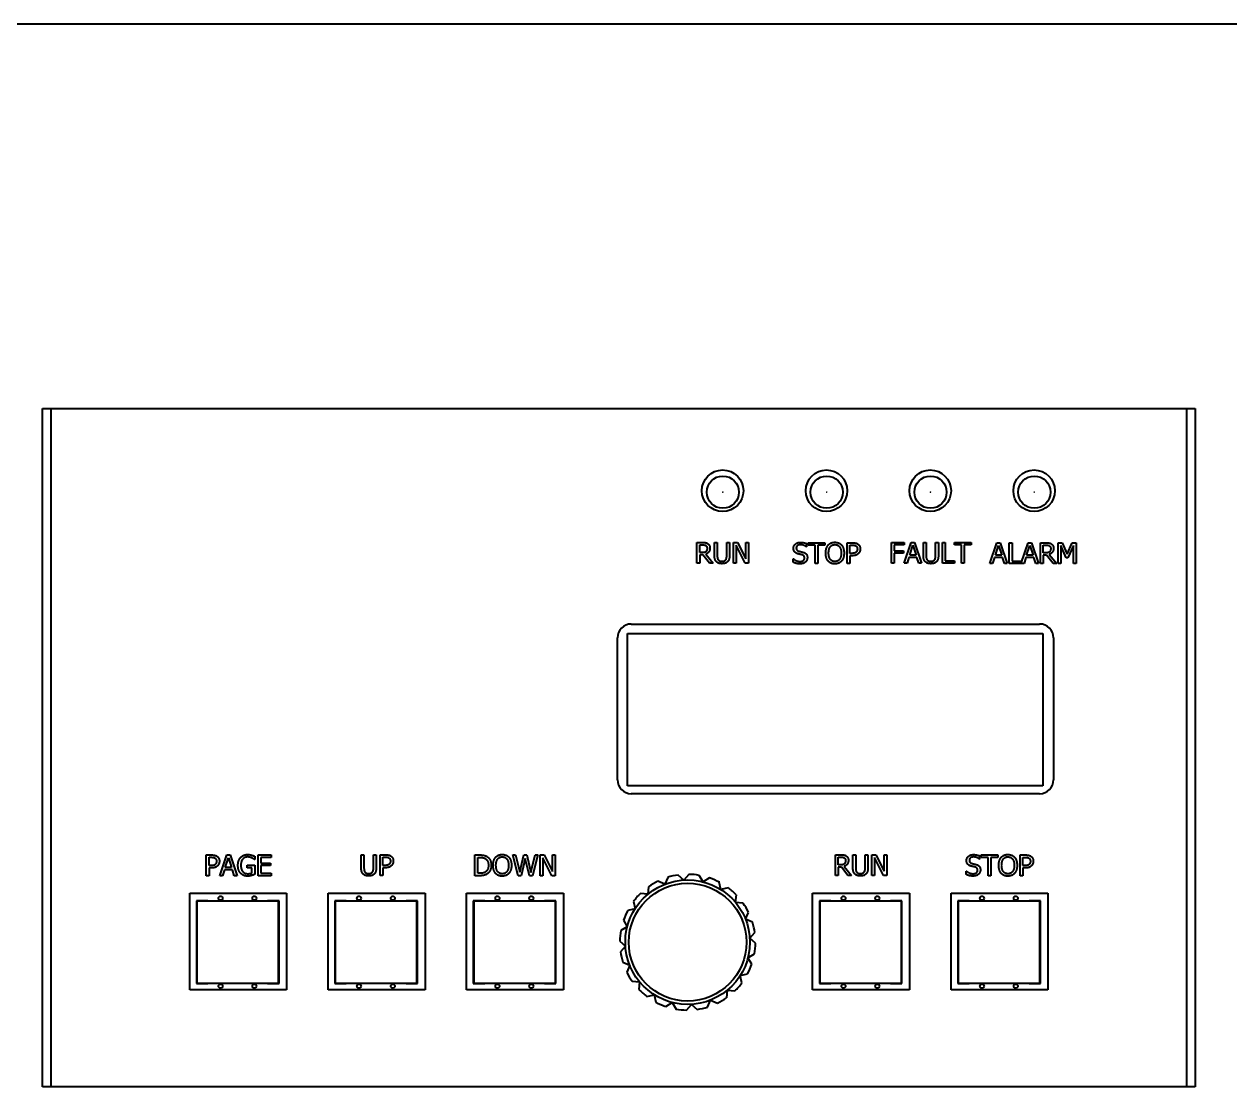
# Model space of a CAD drawing. Header units: millimetres. Extents: x 9486 to 14955, y -5687 to 1872.
# Drawn here: x 12518.3 to 12692.5, y -4622.3 to -4468.8 of the extents above; entities that cross this region are included whole.
import ezdxf

# ---------------------------------------------------------------- set-up
doc = ezdxf.new("R2010")
doc.units = ezdxf.units.MM
doc.layers.add('가시적인 것(ISO)', color=3, linetype='Continuous', lineweight=40)
doc.layers.add('가시적인 좁은 것(ISO)', color=3, linetype='Continuous', lineweight=35)

# ---------------------------------------------------------------- blocks, each defined once
blk = doc.blocks.new('A$C74B527A4')
at = {"layer": '가시적인 것(ISO)'}
for p, q in [((155, -194.2), (-155, -194.2)), ((-59.25, -347.7), (-59.25, -249.7)), ((-59.25, -249.7), (107.25, -249.7)), ((-58, -347.7), (-58, -249.7)), ((106, -249.7), (106, -347.7)), ((107.25, -249.7), (107.25, -347.7)), ((35.29, -269.07), (36.07, -269.07)), ((35.29, -272.07), (35.29, -269.07)), ((35.69, -269.41), (36.09, -269.41)), ((35.69, -270.54), (35.69, -269.41)), ((37.82, -269.07), (38.22, -269.07)), ((37.82, -270.94), (37.82, -269.07)), ((38.22, -269.07), (38.22, -270.94)), ((39.59, -269.07), (39.99, -269.07)), ((39.59, -270.95), (39.59, -269.07)), ((39.99, -269.07), (39.99, -270.94)), ((40.56, -269.07), (41.13, -269.07)), ((40.56, -272.07), (40.56, -269.07)), ((40.93, -269.48), (40.93, -272.07)), ((42.26, -272.07), (40.93, -269.48)), ((41.13, -269.07), (42.33, -271.44)), ((42.33, -269.07), (42.71, -269.07)), ((42.33, -271.44), (42.33, -269.07)), ((42.71, -269.07), (42.71, -272.07)), ((51.13, -269.72), (51.1, -269.72)), ((51.13, -269.24), (51.13, -269.72)), ((51.34, -269.1), (53.76, -269.1)), ((51.34, -269.45), (51.34, -269.1)), ((52.35, -269.45), (51.34, -269.45)), ((52.35, -272.1), (52.35, -269.45)), ((52.75, -269.45), (52.75, -272.1)), ((53.76, -269.45), (52.75, -269.45)), ((53.76, -269.1), (53.76, -269.45)), ((56.98, -269.1), (57.73, -269.1)), ((56.98, -272.1), (56.98, -269.1)), ((57.38, -269.45), (57.71, -269.45)), ((57.38, -270.64), (57.38, -269.45)), ((63.41, -269.07), (65.2, -269.07)), ((63.41, -272.07), (63.41, -269.07)), ((65.2, -269.42), (63.8, -269.42)), ((63.8, -269.42), (63.8, -270.27)), ((65.2, -269.07), (65.2, -269.42)), ((65.23, -272.07), (66.25, -269.07)), ((66.02, -270.89), (66.48, -269.48)), ((66.25, -269.07), (66.74, -269.07)), ((66.48, -269.48), (66.95, -270.89)), ((66.74, -269.07), (67.75, -272.07)), ((68, -269.07), (68.39, -269.07)), ((68, -270.94), (68, -269.07)), ((68.39, -269.07), (68.39, -270.94)), ((69.77, -269.07), (70.17, -269.07)), ((69.77, -270.95), (69.77, -269.07)), ((70.17, -269.07), (70.17, -270.94)), ((70.74, -269.07), (71.14, -269.07)), ((70.74, -272.07), (70.74, -269.07)), ((71.14, -269.07), (71.14, -271.71)), ((72.48, -269.07), (74.9, -269.07)), ((72.48, -269.42), (72.48, -269.07)), ((73.49, -269.42), (72.48, -269.42)), ((73.49, -272.07), (73.49, -269.42)), ((73.89, -269.42), (73.89, -272.07)), ((74.9, -269.42), (73.89, -269.42)), ((74.9, -269.07), (74.9, -269.42)), ((77.61, -272.1), (78.62, -269.1)), ((78.4, -270.92), (78.86, -269.51)), ((78.62, -269.1), (79.11, -269.1)), ((78.86, -269.51), (79.32, -270.92)), ((79.11, -269.1), (80.12, -272.1)), ((80.41, -269.1), (80.81, -269.1)), ((80.41, -272.1), (80.41, -269.1)), ((80.81, -269.1), (80.81, -271.75)), ((82.15, -272.07), (83.15, -269.1)), ((82.92, -270.92), (83.38, -269.51)), ((83.15, -269.1), (83.64, -269.1)), ((83.38, -269.51), (83.85, -270.92)), ((83.64, -269.1), (84.65, -272.1)), ((84.93, -269.1), (85.71, -269.1)), ((84.93, -272.1), (84.93, -269.1)), ((85.33, -269.45), (85.73, -269.45)), ((85.33, -270.57), (85.33, -269.45)), ((87.49, -269.1), (88.04, -269.1)), ((87.49, -272.1), (87.49, -269.1)), ((87.87, -269.52), (87.87, -272.1)), ((88.64, -271.27), (87.87, -269.52)), ((88.04, -269.1), (88.79, -270.77)), ((88.79, -270.77), (89.51, -269.1)), ((89.67, -269.52), (88.89, -271.27)), ((89.51, -269.1), (90.07, -269.1)), ((89.67, -272.1), (89.67, -269.52)), ((90.07, -269.1), (90.07, -272.1)), ((36.04, -270.54), (35.69, -270.54)), ((35.69, -270.87), (35.69, -272.07)), ((36.15, -270.87), (35.69, -270.87)), ((37.1, -272.07), (36.15, -270.87)), ((36.55, -270.76), (37.62, -272.07)), ((49.2, -271.42), (49.23, -271.42)), ((49.2, -271.92), (49.2, -271.42)), ((57.65, -270.64), (57.38, -270.64)), ((57.38, -270.98), (57.38, -272.1)), ((57.72, -270.98), (57.38, -270.98)), ((63.8, -270.27), (65.14, -270.27)), ((63.8, -270.62), (63.8, -272.07)), ((65.14, -270.62), (63.8, -270.62)), ((65.14, -270.27), (65.14, -270.62)), ((65.91, -271.23), (65.64, -272.07)), ((67.06, -271.23), (65.91, -271.23)), ((66.95, -270.89), (66.02, -270.89)), ((67.33, -272.07), (67.06, -271.23)), ((71.14, -271.71), (72.48, -271.71)), ((72.48, -271.71), (72.48, -272.07)), ((78.29, -271.26), (78.01, -272.1)), ((79.43, -271.26), (78.29, -271.26)), ((79.32, -270.92), (78.4, -270.92)), ((79.7, -272.1), (79.43, -271.26)), ((80.81, -271.75), (82.15, -271.75)), ((82.15, -271.75), (82.15, -272.07)), ((82.81, -271.26), (82.54, -272.1)), ((83.96, -271.26), (82.81, -271.26)), ((83.85, -270.92), (82.92, -270.92)), ((84.23, -272.1), (83.96, -271.26)), ((85.68, -270.57), (85.33, -270.57)), ((85.33, -270.91), (85.33, -272.1)), ((85.79, -270.91), (85.33, -270.91)), ((86.74, -272.1), (85.79, -270.91)), ((86.19, -270.79), (87.26, -272.1)), ((88.89, -271.27), (88.64, -271.27)), ((35.69, -272.07), (35.29, -272.07)), ((37.62, -272.07), (37.1, -272.07)), ((40.93, -272.07), (40.56, -272.07)), ((42.71, -272.07), (42.26, -272.07)), ((52.75, -272.1), (52.35, -272.1)), ((57.38, -272.1), (56.98, -272.1)), ((63.8, -272.07), (63.41, -272.07)), ((65.64, -272.07), (65.23, -272.07)), ((67.75, -272.07), (67.33, -272.07)), ((72.48, -272.07), (70.74, -272.07)), ((73.89, -272.07), (73.49, -272.07)), ((78.01, -272.1), (77.61, -272.1)), ((80.12, -272.1), (79.7, -272.1)), ((82.54, -272.1), (80.41, -272.1)), ((84.65, -272.1), (84.23, -272.1)), ((85.33, -272.1), (84.93, -272.1)), ((87.26, -272.1), (86.74, -272.1)), ((87.87, -272.1), (87.49, -272.1)), ((90.07, -272.1), (89.67, -272.1)), ((25.25, -282.2), (85.25, -282.2)), ((25.25, -304.2), (25.25, -282.2)), ((25.8, -280.85), (84.8, -280.85)), ((85.25, -282.2), (85.25, -304.2)), ((23.8, -303.35), (23.8, -282.85)), ((86.8, -282.85), (86.8, -303.35)), ((85.25, -304.2), (25.25, -304.2)), ((84.8, -305.35), (25.8, -305.35)), ((-35.61, -314.2), (-34.85, -314.2)), ((-35.61, -317.2), (-35.61, -314.2)), ((-35.21, -314.54), (-34.88, -314.54)), ((-35.21, -315.74), (-35.21, -314.54)), ((-33.65, -317.2), (-32.64, -314.2)), ((-32.87, -316.02), (-32.41, -314.61)), ((-32.64, -314.2), (-32.15, -314.2)), ((-32.41, -314.61), (-31.94, -316.02)), ((-32.15, -314.2), (-31.14, -317.2)), ((-28.61, -314.88), (-28.65, -314.88)), ((-28.61, -314.4), (-28.61, -314.88)), ((-28.1, -317.2), (-28.1, -314.2)), ((-28.1, -314.2), (-26.22, -314.2)), ((-27.7, -314.55), (-27.7, -315.37)), ((-26.22, -314.55), (-27.7, -314.55)), ((-26.22, -314.2), (-26.22, -314.55)), ((-13.22, -314.17), (-12.82, -314.17)), ((-13.22, -316.04), (-13.22, -314.17)), ((-12.82, -314.17), (-12.82, -316.04)), ((-11.45, -314.17), (-11.05, -314.17)), ((-11.45, -316.05), (-11.45, -314.17)), ((-11.05, -314.17), (-11.05, -316.04)), ((-10.48, -314.17), (-9.73, -314.17)), ((-10.48, -317.17), (-10.48, -314.17)), ((-10.08, -314.51), (-9.75, -314.51)), ((-10.08, -315.71), (-10.08, -314.51)), ((3.21, -314.2), (3.89, -314.2)), ((3.21, -317.2), (3.21, -314.2)), ((3.61, -314.55), (3.91, -314.55)), ((3.61, -316.85), (3.61, -314.55)), ((8.68, -314.2), (9.09, -314.2)), ((9.44, -317.2), (8.68, -314.2)), ((9.09, -314.2), (9.69, -316.69)), ((9.69, -316.69), (10.29, -314.2)), ((10.48, -314.71), (9.88, -317.2)), ((10.29, -314.2), (10.69, -314.2)), ((11.09, -317.2), (10.48, -314.71)), ((10.69, -314.2), (11.3, -316.72)), ((11.3, -316.72), (11.9, -314.2)), ((12.29, -314.2), (11.53, -317.2)), ((11.9, -314.2), (12.29, -314.2)), ((12.65, -314.2), (13.21, -314.2)), ((12.65, -317.2), (12.65, -314.2)), ((13.02, -314.61), (13.02, -317.2)), ((14.34, -317.2), (13.02, -314.61)), ((13.21, -314.2), (14.42, -316.58)), ((14.42, -314.2), (14.79, -314.2)), ((14.42, -316.58), (14.42, -314.2)), ((14.79, -314.2), (14.79, -317.2)), ((55.29, -314.17), (56.07, -314.17)), ((55.29, -317.17), (55.29, -314.17)), ((55.69, -314.51), (56.09, -314.51)), ((55.69, -315.64), (55.69, -314.51)), ((57.82, -314.17), (58.22, -314.17)), ((57.82, -316.04), (57.82, -314.17)), ((58.22, -314.17), (58.22, -316.04)), ((59.59, -314.17), (59.99, -314.17)), ((59.59, -316.05), (59.59, -314.17)), ((59.99, -314.17), (59.99, -316.04)), ((60.56, -314.17), (61.13, -314.17)), ((60.56, -317.17), (60.56, -314.17)), ((60.93, -314.58), (60.93, -317.17)), ((62.26, -317.17), (60.93, -314.58)), ((61.13, -314.17), (62.33, -316.54)), ((62.33, -314.17), (62.71, -314.17)), ((62.33, -316.54), (62.33, -314.17)), ((62.71, -314.17), (62.71, -317.17)), ((76.13, -314.82), (76.1, -314.82)), ((76.13, -314.34), (76.13, -314.82)), ((76.34, -314.2), (78.76, -314.2)), ((76.34, -314.55), (76.34, -314.2)), ((77.35, -314.55), (76.34, -314.55)), ((77.35, -317.2), (77.35, -314.55)), ((77.75, -314.55), (77.75, -317.2)), ((78.76, -314.55), (77.75, -314.55)), ((78.76, -314.2), (78.76, -314.55)), ((81.98, -314.2), (82.73, -314.2)), ((81.98, -317.2), (81.98, -314.2)), ((82.38, -314.55), (82.71, -314.55)), ((82.38, -315.74), (82.38, -314.55)), ((-34.93, -315.74), (-35.21, -315.74)), ((-35.21, -316.08), (-35.21, -317.2)), ((-34.87, -316.08), (-35.21, -316.08)), ((-32.98, -316.36), (-33.25, -317.2)), ((-31.83, -316.36), (-32.98, -316.36)), ((-31.94, -316.02), (-32.87, -316.02)), ((-31.56, -317.2), (-31.83, -316.36)), ((-29.69, -315.69), (-28.6, -315.69)), ((-29.69, -316.04), (-29.69, -315.69)), ((-29, -316.04), (-29.69, -316.04)), ((-29, -316.81), (-29, -316.04)), ((-28.6, -315.69), (-28.6, -317)), ((-27.7, -315.37), (-26.32, -315.37)), ((-27.7, -315.73), (-27.7, -316.84)), ((-26.32, -315.73), (-27.7, -315.73)), ((-27.7, -316.84), (-26.22, -316.84)), ((-26.32, -315.37), (-26.32, -315.73)), ((-26.22, -316.84), (-26.22, -317.2)), ((-9.81, -315.71), (-10.08, -315.71)), ((-10.08, -316.05), (-10.08, -317.17)), ((-9.74, -316.05), (-10.08, -316.05)), ((3.91, -316.85), (3.61, -316.85)), ((34.09, -317.01), (33.37, -317.82)), ((56.04, -315.64), (55.69, -315.64)), ((55.69, -315.97), (55.69, -317.17)), ((56.15, -315.97), (55.69, -315.97)), ((57.1, -317.17), (56.15, -315.97)), ((56.55, -315.86), (57.62, -317.17)), ((74.2, -316.52), (74.23, -316.52)), ((74.2, -317.02), (74.2, -316.52)), ((82.65, -315.74), (82.38, -315.74)), ((82.38, -316.08), (82.38, -317.2)), ((82.72, -316.08), (82.38, -316.08)), ((-35.21, -317.2), (-35.61, -317.2)), ((-33.25, -317.2), (-33.65, -317.2)), ((-31.14, -317.2), (-31.56, -317.2)), ((-26.22, -317.2), (-28.1, -317.2)), ((-10.08, -317.17), (-10.48, -317.17)), ((3.9, -317.2), (3.21, -317.2)), ((9.88, -317.2), (9.44, -317.2)), ((11.53, -317.2), (11.09, -317.2)), ((13.02, -317.2), (12.65, -317.2)), ((14.79, -317.2), (14.34, -317.2)), ((28.3, -318.79), (28.2, -319.87)), ((30.63, -318.44), (29.63, -318)), ((31.06, -317.44), (30.63, -318.44)), ((33.37, -317.82), (32.56, -317.1)), ((36.18, -318.09), (35.62, -317.15)), ((37.11, -317.53), (36.18, -318.09)), ((38.76, -319.2), (38.52, -318.14)), ((55.69, -317.17), (55.29, -317.17)), ((57.62, -317.17), (57.1, -317.17)), ((60.93, -317.17), (60.56, -317.17)), ((62.71, -317.17), (62.26, -317.17)), ((77.75, -317.2), (77.35, -317.2)), ((82.38, -317.2), (81.98, -317.2)), ((-38, -333.7), (-38, -319.7)), ((-38, -319.7), (-24, -319.7)), ((-24, -319.7), (-24, -333.7)), ((-18, -333.7), (-18, -319.7)), ((-18, -319.7), (-4, -319.7)), ((-4, -319.7), (-4, -333.7)), ((2, -333.7), (2, -319.7)), ((2, -319.7), (16, -319.7)), ((16, -319.7), (16, -333.7)), ((28.2, -319.87), (27.12, -319.77)), ((39.82, -318.97), (38.76, -319.2)), ((40.87, -321.07), (40.98, -319.98)), ((52, -333.7), (52, -319.7)), ((52, -319.7), (66, -319.7)), ((66, -319.7), (66, -333.7)), ((72, -333.7), (72, -319.7)), ((72, -319.7), (86, -319.7)), ((86, -319.7), (86, -333.7)), ((-37.03, -320.84), (-37.03, -332.77)), ((-35.38, -320.84), (-37.03, -320.84)), ((-36.96, -320.9), (-36.96, -332.7)), ((-25.16, -320.9), (-36.96, -320.9)), ((-35.38, -320.9), (-35.38, -320.84)), ((-26.74, -320.84), (-26.74, -320.9)), ((-25.09, -320.84), (-26.74, -320.84)), ((-25.16, -332.7), (-25.16, -320.9)), ((-25.09, -332.77), (-25.09, -320.84)), ((-17.03, -320.84), (-17.03, -332.77)), ((-15.38, -320.84), (-17.03, -320.84)), ((-16.96, -320.9), (-16.96, -332.7)), ((-5.16, -320.9), (-16.96, -320.9)), ((-15.38, -320.9), (-15.38, -320.84)), ((-6.74, -320.84), (-6.74, -320.9)), ((-5.09, -320.84), (-6.74, -320.84)), ((-5.16, -332.7), (-5.16, -320.9)), ((-5.09, -332.77), (-5.09, -320.84)), ((2.97, -320.84), (2.97, -332.77)), ((4.62, -320.84), (2.97, -320.84)), ((3.04, -320.9), (3.04, -332.7)), ((14.84, -320.9), (3.04, -320.9)), ((4.62, -320.9), (4.62, -320.84)), ((13.26, -320.84), (13.26, -320.9)), ((14.91, -320.84), (13.26, -320.84)), ((14.84, -332.7), (14.84, -320.9)), ((14.91, -332.77), (14.91, -320.84)), ((26.34, -321.98), (25.28, -322.22)), ((26.1, -320.92), (26.34, -321.98)), ((41.96, -321.17), (40.87, -321.07)), ((52.97, -320.84), (52.97, -332.77)), ((54.62, -320.84), (52.97, -320.84)), ((53.04, -320.9), (53.04, -332.7)), ((64.84, -320.9), (53.04, -320.9)), ((54.62, -320.9), (54.62, -320.84)), ((63.26, -320.84), (63.26, -320.9)), ((64.91, -320.84), (63.26, -320.84)), ((64.84, -332.7), (64.84, -320.9)), ((64.91, -332.77), (64.91, -320.84)), ((72.97, -320.84), (72.97, -332.77)), ((74.62, -320.84), (72.97, -320.84)), ((73.04, -320.9), (73.04, -332.7)), ((84.84, -320.9), (73.04, -320.9)), ((74.62, -320.9), (74.62, -320.84)), ((83.26, -320.84), (83.26, -320.9)), ((84.91, -320.84), (83.26, -320.84)), ((84.84, -332.7), (84.84, -320.9)), ((84.91, -332.77), (84.91, -320.84)), ((24.67, -323.63), (25.22, -324.57)), ((42.31, -323.49), (42.74, -322.49)), ((43.31, -323.92), (42.31, -323.49)), ((25.22, -324.57), (24.29, -325.12)), ((42.92, -326.24), (43.64, -325.42)), ((24.14, -326.65), (24.96, -327.37)), ((24.96, -327.37), (24.24, -328.19)), ((43.74, -326.96), (42.92, -326.24)), ((42.66, -329.04), (43.6, -328.49)), ((43.21, -329.98), (42.66, -329.04)), ((24.57, -329.69), (25.57, -330.12)), ((25.57, -330.12), (25.14, -331.12)), ((-36.96, -332.7), (-25.16, -332.7)), ((-35.38, -332.77), (-35.38, -332.7)), ((-26.74, -332.7), (-26.74, -332.77)), ((-16.96, -332.7), (-5.16, -332.7)), ((-15.38, -332.77), (-15.38, -332.7)), ((-6.74, -332.7), (-6.74, -332.77)), ((3.04, -332.7), (14.84, -332.7)), ((4.62, -332.77), (4.62, -332.7)), ((13.26, -332.7), (13.26, -332.77)), ((25.92, -332.44), (27.01, -332.54)), ((27.01, -332.54), (26.9, -333.63)), ((41.54, -331.63), (42.6, -331.39)), ((41.78, -332.69), (41.54, -331.63)), ((53.04, -332.7), (64.84, -332.7)), ((54.62, -332.77), (54.62, -332.7)), ((63.26, -332.7), (63.26, -332.77)), ((73.04, -332.7), (84.84, -332.7)), ((74.62, -332.77), (74.62, -332.7)), ((83.26, -332.7), (83.26, -332.77)), ((-24, -333.7), (-38, -333.7)), ((-37.03, -332.77), (-35.38, -332.77)), ((-26.74, -332.77), (-25.09, -332.77)), ((-4, -333.7), (-18, -333.7)), ((-17.03, -332.77), (-15.38, -332.77)), ((-6.74, -332.77), (-5.09, -332.77)), ((16, -333.7), (2, -333.7)), ((2.97, -332.77), (4.62, -332.77)), ((13.26, -332.77), (14.91, -332.77)), ((28.06, -334.64), (29.12, -334.4)), ((29.12, -334.4), (29.36, -335.47)), ((39.58, -334.82), (39.68, -333.74)), ((39.68, -333.74), (40.76, -333.84)), ((66, -333.7), (52, -333.7)), ((52.97, -332.77), (54.62, -332.77)), ((63.26, -332.77), (64.91, -332.77)), ((86, -333.7), (72, -333.7)), ((72.97, -332.77), (74.62, -332.77)), ((83.26, -332.77), (84.91, -332.77)), ((30.77, -336.08), (31.7, -335.52)), ((31.7, -335.52), (32.26, -336.46)), ((33.79, -336.6), (34.51, -335.79)), ((34.51, -335.79), (35.32, -336.51)), ((36.82, -336.17), (37.26, -335.17)), ((37.26, -335.17), (38.25, -335.6)), ((107.25, -347.7), (-59.25, -347.7))]:
    blk.add_line(p, q, dxfattribs=at)
for centre, radius in [((39, -261.6), 3), ((39.03, -261.8), 2.33), ((54, -261.6), 3), ((54.03, -261.8), 2.33), ((69, -261.6), 3), ((69.03, -261.8), 2.33), ((84, -261.6), 3), ((84.03, -261.8), 2.33), ((33.94, -326.8), 9), ((33.94, -326.8), 8.5), ((-33.54, -320.45), 0.3), ((-28.65, -320.45), 0.3), ((-13.54, -320.45), 0.3), ((-8.65, -320.45), 0.3), ((6.46, -320.45), 0.3), ((11.35, -320.45), 0.3), ((56.46, -320.45), 0.3), ((61.35, -320.45), 0.3), ((76.46, -320.45), 0.3), ((81.35, -320.45), 0.3), ((-33.54, -333.15), 0.3), ((-28.65, -333.15), 0.3), ((-13.54, -333.15), 0.3), ((-8.65, -333.15), 0.3), ((6.46, -333.15), 0.3), ((11.35, -333.15), 0.3), ((56.46, -333.15), 0.3), ((61.35, -333.15), 0.3), ((76.46, -333.15), 0.3), ((81.35, -333.15), 0.3)]:
    blk.add_circle(centre, radius, dxfattribs=at)
for centre, radius, start, end in [((25.8, -282.85), 2, 90, 180), ((84.8, -282.85), 2, 0, 90), ((25.8, -303.35), 2, 180, 270), ((84.8, -303.35), 2, 270, 0), ((33.94, -326.8), 9.8, 80.1148, 89.1052), ((33.94, -326.8), 9.8, 116.1148, 125.1052), ((33.94, -326.8), 9.8, 98.1148, 107.1052), ((33.94, -326.8), 9.8, 62.1148, 71.1052), ((33.94, -326.8), 9.8, 134.1148, 143.1052), ((33.94, -326.8), 9.8, 44.1148, 53.1052), ((33.94, -326.8), 9.8, 152.1148, 161.1052), ((33.94, -326.8), 9.8, 26.1148, 35.1052), ((33.94, -326.8), 9.8, 8.1148, 17.1052), ((33.94, -326.8), 9.8, 170.1148, 179.1052), ((33.94, -326.8), 9.8, 350.1148, 359.1052), ((33.94, -326.8), 9.8, 188.1148, 197.1052), ((33.94, -326.8), 9.8, 332.1148, 341.1052), ((33.94, -326.8), 9.8, 206.1148, 215.1052), ((33.94, -326.8), 9.8, 314.1148, 323.1052), ((33.94, -326.8), 9.8, 224.1148, 233.1052), ((33.94, -326.8), 9.8, 242.1148, 251.1052), ((33.94, -326.8), 9.8, 278.1148, 287.1052), ((33.94, -326.8), 9.8, 296.1148, 305.1052), ((33.94, -326.8), 9.8, 260.1148, 269.1052)]:
    blk.add_arc(centre, radius, start, end, dxfattribs=at)
for points in [[(36.07, -269.07), (36.32, -269.07), (36.67, -269.12), (36.83, -269.23)], [(36.09, -269.41), (36.25, -269.41), (36.48, -269.46), (36.57, -269.52)], [(37.17, -269.88), (37.17, -270.21), (36.84, -270.66), (36.55, -270.76)], [(36.57, -269.52), (36.66, -269.58), (36.75, -269.78), (36.75, -269.91)], [(36.75, -269.91), (36.75, -270.07), (36.67, -270.3), (36.58, -270.39)], [(36.83, -269.23), (36.99, -269.33), (37.17, -269.65), (37.17, -269.88)], [(49.23, -269.9), (49.23, -269.54), (49.8, -269.05), (50.24, -269.05)], [(49.42, -270.45), (49.33, -270.35), (49.23, -270.08), (49.23, -269.9)], [(50.26, -269.39), (49.99, -269.39), (49.64, -269.65), (49.64, -269.86)], [(49.64, -269.86), (49.64, -270.05), (49.84, -270.28), (50.03, -270.33)], [(50.24, -269.05), (50.49, -269.05), (50.94, -269.15), (51.13, -269.24)], [(51.1, -269.72), (50.96, -269.59), (50.51, -269.39), (50.26, -269.39)], [(53.89, -270.6), (53.89, -270.22), (54.08, -269.65), (54.25, -269.44)], [(54.25, -269.44), (54.42, -269.24), (54.91, -269.04), (55.21, -269.04)], [(54.31, -270.6), (54.31, -270.31), (54.43, -269.85), (54.55, -269.69)], [(54.55, -269.69), (54.67, -269.53), (55, -269.38), (55.22, -269.38)], [(55.21, -269.04), (55.52, -269.04), (56.01, -269.25), (56.18, -269.44)], [(55.22, -269.38), (55.43, -269.38), (55.76, -269.54), (55.88, -269.69)], [(55.88, -269.69), (56, -269.84), (56.13, -270.3), (56.13, -270.6)], [(56.18, -269.44), (56.35, -269.64), (56.54, -270.23), (56.54, -270.6)], [(57.71, -269.45), (57.9, -269.45), (58.15, -269.5), (58.24, -269.56)], [(57.73, -269.1), (58, -269.1), (58.37, -269.19), (58.52, -269.29)], [(58.24, -269.56), (58.35, -269.63), (58.46, -269.86), (58.46, -270.02)], [(58.46, -270.02), (58.46, -270.16), (58.38, -270.37), (58.29, -270.46)], [(58.52, -269.29), (58.69, -269.4), (58.88, -269.75), (58.88, -270)], [(58.88, -270), (58.88, -270.2), (58.74, -270.55), (58.61, -270.67)], [(85.71, -269.1), (85.97, -269.1), (86.31, -269.16), (86.47, -269.26)], [(85.73, -269.45), (85.9, -269.45), (86.12, -269.49), (86.21, -269.55)], [(86.81, -269.91), (86.81, -270.24), (86.48, -270.69), (86.19, -270.79)], [(86.21, -269.55), (86.3, -269.61), (86.4, -269.81), (86.4, -269.95)], [(86.4, -269.95), (86.4, -270.1), (86.31, -270.34), (86.23, -270.42)], [(86.47, -269.26), (86.63, -269.36), (86.81, -269.68), (86.81, -269.91)], [(36.58, -270.39), (36.49, -270.48), (36.22, -270.54), (36.04, -270.54)], [(38.1, -271.85), (37.95, -271.7), (37.82, -271.26), (37.82, -270.94)], [(38.22, -270.94), (38.22, -271.15), (38.27, -271.43), (38.34, -271.55)], [(38.34, -271.55), (38.43, -271.67), (38.7, -271.79), (38.9, -271.79)], [(38.9, -271.79), (39.09, -271.79), (39.38, -271.67), (39.46, -271.55)], [(39.46, -271.55), (39.54, -271.43), (39.59, -271.15), (39.59, -270.95)], [(39.99, -270.94), (39.99, -271.25), (39.86, -271.7), (39.7, -271.85)], [(49.23, -271.42), (49.43, -271.6), (49.93, -271.81), (50.16, -271.81)], [(49.92, -270.71), (49.76, -270.67), (49.52, -270.55), (49.42, -270.45)], [(50.46, -270.85), (50.32, -270.81), (50.09, -270.76), (49.92, -270.71)], [(50.03, -270.33), (50.16, -270.36), (50.53, -270.45), (50.65, -270.49)], [(50.16, -271.81), (50.49, -271.81), (50.83, -271.53), (50.83, -271.31)], [(50.83, -271.31), (50.83, -271.13), (50.65, -270.9), (50.46, -270.85)], [(50.65, -270.49), (50.96, -270.58), (51.24, -270.96), (51.24, -271.24)], [(51.24, -271.24), (51.24, -271.42), (51.1, -271.76), (50.97, -271.88)], [(54.25, -271.75), (54.07, -271.56), (53.89, -270.97), (53.89, -270.6)], [(55.21, -272.16), (54.91, -272.16), (54.42, -271.96), (54.25, -271.75)], [(55.22, -271.82), (54.8, -271.82), (54.31, -271.19), (54.31, -270.6)], [(56.18, -271.75), (56, -271.96), (55.51, -272.16), (55.21, -272.16)], [(56.13, -270.6), (56.13, -271.19), (55.63, -271.82), (55.22, -271.82)], [(56.54, -270.6), (56.54, -270.96), (56.36, -271.56), (56.18, -271.75)], [(58.29, -270.46), (58.19, -270.56), (57.89, -270.64), (57.65, -270.64)], [(58.61, -270.67), (58.46, -270.82), (58.04, -270.98), (57.72, -270.98)], [(68.28, -271.85), (68.12, -271.7), (68, -271.26), (68, -270.94)], [(68.39, -270.94), (68.39, -271.15), (68.45, -271.43), (68.52, -271.55)], [(68.52, -271.55), (68.6, -271.67), (68.88, -271.79), (69.08, -271.79)], [(69.08, -271.79), (69.27, -271.79), (69.56, -271.67), (69.64, -271.55)], [(69.64, -271.55), (69.71, -271.43), (69.77, -271.15), (69.77, -270.95)], [(70.17, -270.94), (70.17, -271.25), (70.04, -271.7), (69.88, -271.85)], [(86.23, -270.42), (86.13, -270.51), (85.86, -270.57), (85.68, -270.57)], [(38.9, -272.13), (38.64, -272.13), (38.24, -271.99), (38.1, -271.85)], [(39.7, -271.85), (39.56, -272), (39.18, -272.13), (38.9, -272.13)], [(50.19, -272.15), (49.86, -272.15), (49.41, -272.02), (49.2, -271.92)], [(50.97, -271.88), (50.83, -272.01), (50.46, -272.15), (50.19, -272.15)], [(69.08, -272.13), (68.82, -272.13), (68.42, -271.99), (68.28, -271.85)], [(69.88, -271.85), (69.74, -272), (69.36, -272.13), (69.08, -272.13)], [(-34.88, -314.54), (-34.69, -314.54), (-34.44, -314.59), (-34.34, -314.66)], [(-34.85, -314.2), (-34.58, -314.2), (-34.21, -314.29), (-34.07, -314.38)], [(-34.34, -314.66), (-34.23, -314.73), (-34.13, -314.96), (-34.13, -315.11)], [(-34.13, -315.11), (-34.13, -315.26), (-34.21, -315.47), (-34.3, -315.56)], [(-34.07, -314.38), (-33.9, -314.5), (-33.71, -314.85), (-33.71, -315.1)], [(-33.71, -315.1), (-33.71, -315.3), (-33.85, -315.65), (-33.97, -315.77)], [(-31.03, -315.7), (-31.03, -315.33), (-30.82, -314.76), (-30.63, -314.55)], [(-30.63, -314.55), (-30.45, -314.36), (-29.91, -314.14), (-29.6, -314.14)], [(-29.64, -314.49), (-30.07, -314.49), (-30.61, -315.14), (-30.61, -315.68)], [(-29.03, -314.63), (-29.15, -314.57), (-29.46, -314.49), (-29.64, -314.49)], [(-29.6, -314.14), (-29.44, -314.14), (-29.17, -314.19), (-29.04, -314.23)], [(-29.04, -314.23), (-28.94, -314.26), (-28.69, -314.36), (-28.61, -314.4)], [(-28.65, -314.88), (-28.72, -314.82), (-28.88, -314.7), (-29.03, -314.63)], [(-9.75, -314.51), (-9.56, -314.51), (-9.31, -314.56), (-9.22, -314.63)], [(-9.73, -314.17), (-9.46, -314.17), (-9.09, -314.26), (-8.94, -314.36)], [(-9.22, -314.63), (-9.11, -314.7), (-9, -314.93), (-9, -315.08)], [(-9, -315.08), (-9, -315.23), (-9.08, -315.44), (-9.17, -315.53)], [(-8.94, -314.36), (-8.77, -314.47), (-8.58, -314.82), (-8.58, -315.07)], [(-8.58, -315.07), (-8.58, -315.27), (-8.72, -315.62), (-8.85, -315.74)], [(3.89, -314.2), (4.31, -314.2), (4.8, -314.33), (4.97, -314.44)], [(3.91, -314.55), (4.18, -314.55), (4.54, -314.63), (4.7, -314.73)], [(4.7, -314.73), (4.93, -314.86), (5.16, -315.35), (5.16, -315.7)], [(4.97, -314.44), (5.25, -314.63), (5.57, -315.26), (5.57, -315.7)], [(5.84, -315.7), (5.84, -315.32), (6.02, -314.75), (6.2, -314.54)], [(6.2, -314.54), (6.37, -314.34), (6.86, -314.14), (7.16, -314.14)], [(6.25, -315.7), (6.25, -315.41), (6.38, -314.95), (6.5, -314.79)], [(6.5, -314.79), (6.62, -314.63), (6.95, -314.48), (7.16, -314.48)], [(7.16, -314.14), (7.47, -314.14), (7.96, -314.35), (8.13, -314.54)], [(7.16, -314.48), (7.37, -314.48), (7.71, -314.64), (7.83, -314.79)], [(7.83, -314.79), (7.94, -314.94), (8.07, -315.4), (8.07, -315.7)], [(8.13, -314.54), (8.3, -314.74), (8.49, -315.33), (8.49, -315.7)], [(56.07, -314.17), (56.32, -314.17), (56.67, -314.22), (56.83, -314.33)], [(56.09, -314.51), (56.25, -314.51), (56.48, -314.56), (56.57, -314.62)], [(57.17, -314.98), (57.17, -315.31), (56.84, -315.76), (56.55, -315.86)], [(56.57, -314.62), (56.66, -314.68), (56.75, -314.88), (56.75, -315.01)], [(56.75, -315.01), (56.75, -315.17), (56.67, -315.4), (56.58, -315.49)], [(56.83, -314.33), (56.99, -314.43), (57.17, -314.75), (57.17, -314.98)], [(74.23, -315), (74.23, -314.64), (74.8, -314.15), (75.24, -314.15)], [(74.42, -315.55), (74.33, -315.45), (74.23, -315.18), (74.23, -315)], [(75.26, -314.49), (74.99, -314.49), (74.64, -314.75), (74.64, -314.96)], [(74.64, -314.96), (74.64, -315.15), (74.84, -315.38), (75.03, -315.43)], [(75.24, -314.15), (75.49, -314.15), (75.94, -314.25), (76.13, -314.34)], [(76.1, -314.82), (75.96, -314.69), (75.51, -314.49), (75.26, -314.49)], [(78.89, -315.7), (78.89, -315.32), (79.08, -314.75), (79.25, -314.54)], [(79.25, -314.54), (79.42, -314.34), (79.91, -314.14), (80.21, -314.14)], [(79.31, -315.7), (79.31, -315.41), (79.43, -314.95), (79.55, -314.79)], [(79.55, -314.79), (79.67, -314.63), (80, -314.48), (80.22, -314.48)], [(80.21, -314.14), (80.52, -314.14), (81.01, -314.35), (81.18, -314.54)], [(80.22, -314.48), (80.43, -314.48), (80.76, -314.64), (80.88, -314.79)], [(80.88, -314.79), (81, -314.94), (81.13, -315.4), (81.13, -315.7)], [(81.18, -314.54), (81.35, -314.74), (81.54, -315.33), (81.54, -315.7)], [(82.71, -314.55), (82.9, -314.55), (83.15, -314.6), (83.24, -314.66)], [(82.73, -314.2), (83, -314.2), (83.37, -314.29), (83.52, -314.39)], [(83.24, -314.66), (83.35, -314.73), (83.46, -314.96), (83.46, -315.12)], [(83.46, -315.12), (83.46, -315.26), (83.38, -315.47), (83.29, -315.56)], [(83.52, -314.39), (83.69, -314.5), (83.88, -314.85), (83.88, -315.1)], [(83.88, -315.1), (83.88, -315.3), (83.74, -315.65), (83.61, -315.77)], [(-34.3, -315.56), (-34.39, -315.66), (-34.69, -315.74), (-34.93, -315.74)], [(-33.97, -315.77), (-34.13, -315.92), (-34.55, -316.08), (-34.87, -316.08)], [(-30.63, -316.86), (-30.82, -316.67), (-31.03, -316.08), (-31.03, -315.7)], [(-29.6, -317.26), (-29.92, -317.26), (-30.44, -317.06), (-30.63, -316.86)], [(-30.61, -315.68), (-30.61, -315.98), (-30.47, -316.44), (-30.34, -316.59)], [(-30.34, -316.59), (-30.21, -316.75), (-29.84, -316.91), (-29.61, -316.91)], [(-29.61, -316.91), (-29.45, -316.91), (-29.11, -316.86), (-29, -316.81)], [(-28.6, -317), (-28.68, -317.03), (-28.93, -317.14), (-29.04, -317.17)], [(-12.94, -316.95), (-13.09, -316.8), (-13.22, -316.36), (-13.22, -316.04)], [(-12.14, -317.23), (-12.4, -317.23), (-12.8, -317.09), (-12.94, -316.95)], [(-12.82, -316.04), (-12.82, -316.25), (-12.77, -316.53), (-12.7, -316.65)], [(-12.7, -316.65), (-12.62, -316.77), (-12.34, -316.89), (-12.14, -316.89)], [(-12.14, -316.89), (-11.95, -316.89), (-11.66, -316.77), (-11.58, -316.65)], [(-11.34, -316.95), (-11.48, -317.1), (-11.86, -317.23), (-12.14, -317.23)], [(-11.58, -316.65), (-11.5, -316.53), (-11.45, -316.25), (-11.45, -316.05)], [(-11.05, -316.04), (-11.05, -316.35), (-11.18, -316.8), (-11.34, -316.95)], [(-9.17, -315.53), (-9.27, -315.63), (-9.57, -315.71), (-9.81, -315.71)], [(-8.85, -315.74), (-9, -315.89), (-9.42, -316.05), (-9.74, -316.05)], [(4.96, -316.96), (4.73, -317.1), (4.26, -317.2), (3.9, -317.2)], [(4.74, -316.66), (4.58, -316.77), (4.18, -316.85), (3.91, -316.85)], [(5.16, -315.7), (5.16, -316.05), (4.95, -316.51), (4.74, -316.66)], [(5.57, -315.7), (5.57, -316.11), (5.24, -316.77), (4.96, -316.96)], [(6.19, -316.85), (6.02, -316.66), (5.84, -316.07), (5.84, -315.7)], [(7.16, -317.26), (6.86, -317.26), (6.37, -317.06), (6.19, -316.85)], [(7.16, -316.92), (6.75, -316.92), (6.25, -316.29), (6.25, -315.7)], [(8.07, -315.7), (8.07, -316.29), (7.58, -316.92), (7.16, -316.92)], [(8.13, -316.85), (7.94, -317.06), (7.46, -317.26), (7.16, -317.26)], [(8.49, -315.7), (8.49, -316.06), (8.3, -316.66), (8.13, -316.85)], [(56.58, -315.49), (56.49, -315.58), (56.22, -315.64), (56.04, -315.64)], [(58.1, -316.95), (57.95, -316.8), (57.82, -316.36), (57.82, -316.04)], [(58.9, -317.23), (58.64, -317.23), (58.24, -317.09), (58.1, -316.95)], [(58.22, -316.04), (58.22, -316.25), (58.27, -316.53), (58.34, -316.65)], [(58.34, -316.65), (58.43, -316.77), (58.7, -316.89), (58.9, -316.89)], [(58.9, -316.89), (59.09, -316.89), (59.38, -316.77), (59.46, -316.65)], [(59.7, -316.95), (59.56, -317.1), (59.18, -317.23), (58.9, -317.23)], [(59.46, -316.65), (59.54, -316.53), (59.59, -316.25), (59.59, -316.05)], [(59.99, -316.04), (59.99, -316.35), (59.86, -316.8), (59.7, -316.95)], [(75.19, -317.25), (74.86, -317.25), (74.41, -317.12), (74.2, -317.02)], [(74.23, -316.52), (74.43, -316.7), (74.93, -316.91), (75.16, -316.91)], [(74.92, -315.81), (74.76, -315.77), (74.52, -315.65), (74.42, -315.55)], [(75.46, -315.95), (75.32, -315.91), (75.09, -315.86), (74.92, -315.81)], [(75.03, -315.43), (75.16, -315.46), (75.53, -315.55), (75.65, -315.59)], [(75.16, -316.91), (75.49, -316.91), (75.83, -316.63), (75.83, -316.41)], [(75.97, -316.98), (75.83, -317.11), (75.46, -317.25), (75.19, -317.25)], [(75.83, -316.41), (75.83, -316.23), (75.65, -316), (75.46, -315.95)], [(75.65, -315.59), (75.96, -315.68), (76.24, -316.06), (76.24, -316.34)], [(76.24, -316.34), (76.24, -316.52), (76.1, -316.86), (75.97, -316.98)], [(79.25, -316.85), (79.07, -316.66), (78.89, -316.07), (78.89, -315.7)], [(80.21, -317.26), (79.91, -317.26), (79.42, -317.06), (79.25, -316.85)], [(80.22, -316.92), (79.8, -316.92), (79.31, -316.29), (79.31, -315.7)], [(81.18, -316.85), (81, -317.06), (80.51, -317.26), (80.21, -317.26)], [(81.13, -315.7), (81.13, -316.29), (80.63, -316.92), (80.22, -316.92)], [(81.54, -315.7), (81.54, -316.06), (81.36, -316.66), (81.18, -316.85)], [(83.29, -315.56), (83.19, -315.66), (82.89, -315.74), (82.65, -315.74)], [(83.61, -315.77), (83.46, -315.92), (83.04, -316.08), (82.72, -316.08)], [(-29.04, -317.17), (-29.19, -317.21), (-29.43, -317.26), (-29.6, -317.26)]]:
    blk.add_open_spline(points, degree=2, dxfattribs=at)
at = {"layer": '가시적인 좁은 것(ISO)'}
for centre in [(39.03, -261.8), (54.03, -261.8), (69.03, -261.8), (84.03, -261.8)]:
    blk.add_circle(centre, 0.025, dxfattribs=at)

msp = doc.modelspace()

# ---------------------------------------------------------------- block references
msp.add_blockref('A$C74B527A4', (12580.198, -4274.617))

doc.saveas('drawing.dxf')
